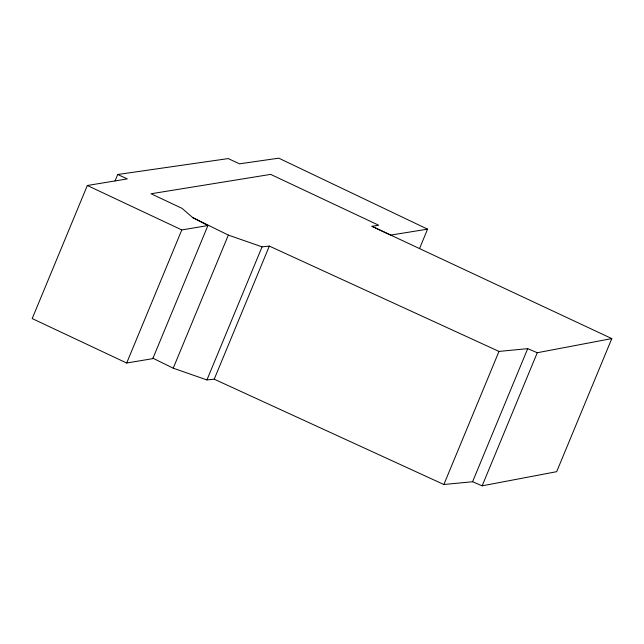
<?xml version="1.0" encoding="UTF-8"?>
<svg xmlns="http://www.w3.org/2000/svg" width="644" height="644" viewBox="0 0 644 644"><rect width="100%" height="100%" fill="white"/><g stroke="black" fill="none" stroke-linecap="round" stroke-linejoin="round"><path stroke-width="0.97" d="M115.026 180.972L117.707 174.5L127.311 178.911L87.326 185.496L32.2 318.579L126.683 363.023L152.789 358.644L207.923 225.553L192.717 217.608L182.027 208.35L151.026 193.763L270.657 174.387L378.664 225.223L371.95 226.31L390.642 235.108L427.576 229.159L419.542 248.568M126.683 363.023L181.809 229.932L207.923 225.553M371.95 226.31L611.8 338.591L556.674 471.682L482.147 485.826L472.583 481.736L443.861 484.513L214.211 379.187L206.933 379.936L173.22 368.183L228.346 235.092L192.717 217.608M206.933 379.936L262.06 246.845L269.337 246.097L498.987 351.423L527.71 348.646L537.273 352.735L611.8 338.591M214.211 379.187L269.337 246.097M443.861 484.513L498.987 351.423M472.583 481.736L527.71 348.646M482.147 485.826L537.273 352.735M117.707 174.5L228.226 158.585L239.488 163.826L278.772 158.174L427.576 229.159M228.346 235.092L262.06 246.845M87.326 185.496L181.809 229.932M152.733 358.128L173.22 368.183"/></g></svg>
